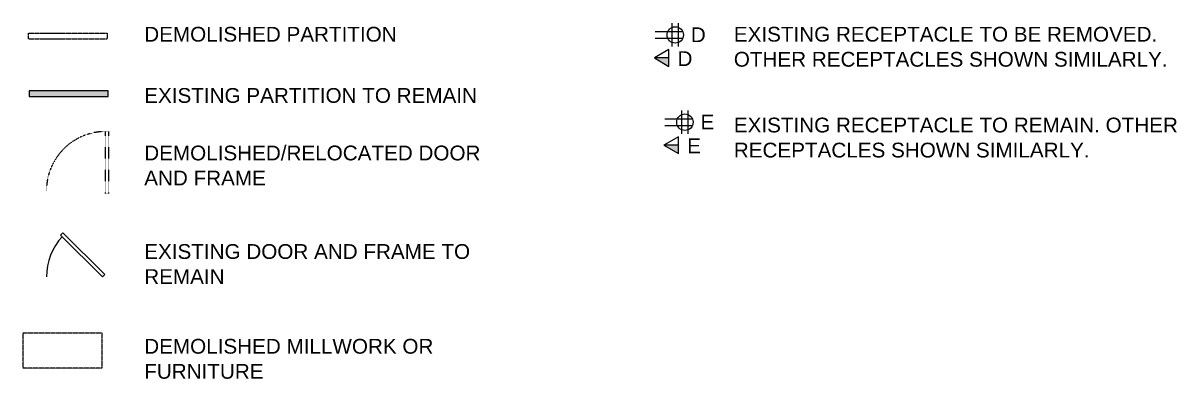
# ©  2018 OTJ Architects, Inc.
# Model space of a CAD drawing. Header units: inches. Extents: x 624 to 3559, y -1067 to 682.
# Drawn here: x 624 to 1327, y -339 to -122 of the extents above; entities that cross this region are included whole.
import ezdxf

# ---------------------------------------------------------------- set-up
doc = ezdxf.new("R2010")
doc.units = ezdxf.units.IN
doc.header["$MEASUREMENT"] = 0
doc.linetypes.add('Dash 1_16_', pattern=[0.125, 0.0625, -0.0625])
doc.linetypes.add('Demolished 3_16_', pattern=[0.28125, 0.1875, -0.09375])
for name, color, linetype, lineweight in [('A-DETL', 90, 'Continuous', 9), ('A-DETL-DEMO', 6, 'Demolished 3_16_', 9), ('A-DETL-GENF', 92, 'Continuous', 9), ('A-DETL-MEDM', 33, 'Continuous', 20), ('A-DETL-THIN', 151, 'Continuous', 9), ('G-ANNO-TEXT', 231, 'Continuous', 9)]:
    doc.layers.add(name, color=color, linetype=linetype, lineweight=lineweight)
doc.styles.add('Swis721 Lt BT', font='swissl.ttf', dxfattribs={"height": 9})

msp = doc.modelspace()

# ---------------------------------------------------------------- hatches: boundary and pattern name
at = {"layer": 'A-DETL-GENF'}
for color, points in [(253, [(1017.5, -148.23), (1017.5, -143.1), (1008.62, -143.1)]), (7, [(676.04, -166.64), (676.04, -163.14), (628.04, -163.14), (628.04, -166.64)]), (253, [(1023.37, -201.36), (1023.37, -196.24), (1014.49, -196.24)])]:
    msp.add_hatch(color=color, dxfattribs=at).paths.add_polyline_path(points, flags=0)

# ---------------------------------------------------------------- linework, layer by layer
at = {"layer": 'A-DETL', "linetype": 'Dash 1_16_'}
for p, q in [((674.57, -225.63), (674.57, -187.92)), ((676.57, -187.92), (674.57, -187.92)), ((676.57, -225.63), (676.57, -187.92)), ((676.57, -225.63), (674.57, -225.63))]:
    msp.add_line(p, q, dxfattribs=at)
msp.add_arc((674.61, -223.99), 36.07, 90.06342, 180, dxfattribs=at)
at = {"layer": 'A-DETL-DEMO'}
for p, q in [((627.55, -131.46), (627.55, -127.96)), ((627.55, -127.96), (675.55, -127.96)), ((627.55, -131.46), (675.55, -131.46)), ((675.55, -127.96), (675.55, -131.46)), ((624.34, -310.46), (672.34, -310.46)), ((624.34, -331.96), (624.34, -310.46)), ((672.34, -310.46), (672.34, -331.96)), ((672.34, -331.96), (624.34, -331.96))]:
    msp.add_line(p, q, dxfattribs=at)
at = {"layer": 'A-DETL-MEDM'}
for p, q in [((1025.2, -175.01), (1025.2, -189.26)), ((1028.95, -175.01), (1028.95, -189.26)), ((1015.05, -180.21), (1031.79, -180.21)), ((1015.05, -184.21), (1031.81, -184.21)), ((1023.37, -191.11), (1014.49, -196.24)), ((1014.49, -196.24), (1023.37, -201.36)), ((1023.37, -201.36), (1023.37, -191.11))]:
    msp.add_line(p, q, dxfattribs=at)
msp.add_circle((1027.22, -182.23), 5, dxfattribs=at)
at = {"layer": 'A-DETL-THIN'}
for p, q in [((1019.33, -121.88), (1019.33, -136.13)), ((1023.08, -121.88), (1023.08, -136.13)), ((1009.18, -127.07), (1025.92, -127.07)), ((1009.18, -131.07), (1025.94, -131.07)), ((1017.5, -137.98), (1008.62, -143.1)), ((1017.5, -148.23), (1017.5, -137.98)), ((1017.5, -143.1), (1008.62, -143.1)), ((1008.62, -143.1), (1017.5, -148.23)), ((1008.62, -143.1), (1017.5, -148.23)), ((1017.5, -148.23), (1017.5, -143.1)), ((676.04, -163.14), (628.04, -163.14)), ((628.04, -163.14), (628.04, -166.64)), ((628.04, -166.64), (676.04, -166.64)), ((676.04, -166.64), (676.04, -163.14)), ((1023.37, -196.24), (1014.49, -196.24)), ((1014.49, -196.24), (1023.37, -201.36)), ((1023.37, -201.36), (1023.37, -196.24)), ((648.56, -249.55), (647.14, -250.96)), ((672.61, -276.43), (647.14, -250.96)), ((674.02, -275.01), (648.56, -249.55)), ((674.02, -275.01), (672.61, -276.43))]:
    msp.add_line(p, q, dxfattribs=at)
msp.add_circle((1021.35, -129.1), 5, dxfattribs=at)
msp.add_arc((674.61, -276.43), 36.07, 137.24721, 180, dxfattribs=at)

# ---------------------------------------------------------------- texts
at = {"layer": 'G-ANNO-TEXT', "color": 7, "char_height": 9, "attachment_point": 1, "style": 'Swis721 Lt BT'}
for s, insert, width in [('DEMOLISHED PARTITION ', (698.09, -124.17), 180.891), ('D', (1030.84, -124.5), 10.908), ('EXISTING RECEPTACLE TO BE REMOVED. ', (1057.01, -124.17), 298.152), ('D', (1022.73, -139.02), 10.908), ('OTHER RECEPTACLES SHOWN SIMILARLY.', (1057.01, -139.42), 301.485), ('EXISTING PARTITION TO REMAIN', (698.09, -161.44), 229.674), ('E', (1036.71, -177.63), 9.393), ('EXISTING RECEPTACLE TO REMAIN. OTHER ', (1057.01, -179.46), 312.09), ('DEMOLISHED/RELOCATED DOOR ', (698.09, -196.46), 242.703), ('E', (1028.6, -192.15), 9.393), ('RECEPTACLES SHOWN SIMILARLY.', (1057.01, -194.71), 246.945), ('AND FRAME', (698.09, -211.71), 85.749), ('EXISTING DOOR AND FRAME TO ', (698.09, -256.46), 233.007), ('REMAIN', (698.09, -271.71), 56.055), ('DEMOLISHED MILLWORK OR ', (698.09, -314.15), 209.676), ('FURNITURE', (698.09, -329.4), 82.719)]:
    msp.add_mtext(s, dxfattribs=dict(at, insert=insert, width=width))

doc.saveas('drawing.dxf')
